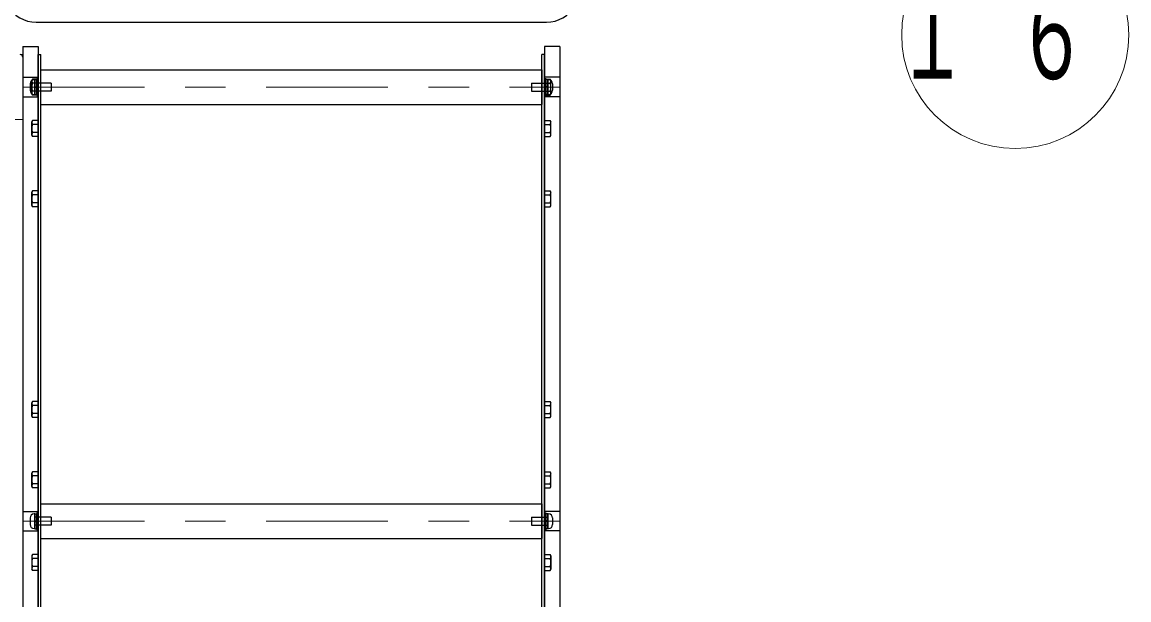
# Model space of a CAD drawing. Units: millimetres on the paper, scale 1:50. Extents: x -385 to 840, y 0 to 267.
# Drawn here: x 213.15 to 240.43, y 70.58 to 84.82 of the extents above; entities that cross this region are included whole.
import ezdxf

# ---------------------------------------------------------------- set-up
doc = ezdxf.new("R2010")
doc.units = ezdxf.units.MM
doc.linetypes.add('USER1', pattern=[4.5, 2.5, -2])
doc.linetypes.add('USER2', pattern=[6, 3, -1, 1, -1])
doc.layers.add('1_50', color=7, linetype='Continuous', lineweight=25)
doc.styles.add('ＭＳ ゴシック', font='')
doc.styles.get('ＭＳ ゴシック').set_extended_font_data('MS Gothic')

msp = doc.modelspace()

# ---------------------------------------------------------------- linework, layer by layer
at = {"layer": '1_50', "color": 131}
for p, q in [((213.496, 84.817), (226.082, 84.817)), ((213.169, 84.217), (213.169, 60.817)), ((213.169, 84.217), (213.549, 84.217)), ((213.549, 84.217), (213.549, 60.817)), ((226.029, 84.217), (226.029, 60.817)), ((226.409, 84.217), (226.029, 84.217)), ((226.409, 84.217), (226.409, 60.817)), ((213.169, 83.957), (213.169, 61.077)), ((213.169, 83.457), (213.549, 83.457)), ((226.409, 83.457), (226.029, 83.457)), ((213.169, 82.977), (213.549, 82.977)), ((226.409, 82.977), (226.029, 82.977)), ((213.169, 72.757), (213.549, 72.757)), ((226.409, 72.757), (226.029, 72.757)), ((213.169, 72.277), (213.549, 72.277)), ((226.409, 72.277), (226.029, 72.277))]:
    msp.add_line(p, q, dxfattribs=at)
at = {"layer": '1_50', "color": 4, "linetype": 'USER1', "lineweight": 13}
for p, q in [((213.105, 84.017), (213.169, 84.017)), ((213.169, 84.017), (213.169, 61.017)), ((212.342, 82.417), (213.169, 82.417))]:
    msp.add_line(p, q, dxfattribs=at)
at = {"layer": '1_50', "color": 4}
for p, q in [((213.549, 61.017), (213.549, 84.017)), ((213.549, 84.017), (213.613, 84.017)), ((213.613, 61.017), (213.613, 84.017)), ((226.029, 84.017), (225.965, 84.017)), ((225.965, 61.017), (225.965, 84.017)), ((226.029, 61.017), (226.029, 84.017)), ((213.613, 82.79), (213.613, 83.644)), ((213.613, 83.644), (225.965, 83.644)), ((225.965, 83.644), (225.965, 82.79)), ((213.349, 83.297), (213.349, 83.137)), ((213.469, 83.397), (213.449, 83.397)), ((213.469, 83.033), (213.469, 83.401)), ((213.469, 83.401), (213.519, 83.401)), ((213.469, 83.397), (213.469, 83.037)), ((213.869, 83.317), (213.469, 83.317)), ((213.469, 83.231), (213.519, 83.217)), ((213.469, 83.217), (213.519, 83.204)), ((213.519, 83.427), (213.519, 83.007)), ((213.549, 83.427), (213.519, 83.427)), ((213.519, 83.033), (213.519, 83.401)), ((213.549, 83.427), (213.549, 83.007)), ((213.869, 83.317), (213.869, 83.117)), ((225.709, 83.317), (225.709, 83.117)), ((225.709, 83.317), (226.109, 83.317)), ((226.029, 83.427), (226.029, 83.007)), ((226.029, 83.427), (226.059, 83.427)), ((226.059, 83.427), (226.059, 83.007)), ((226.059, 83.033), (226.059, 83.401)), ((226.109, 83.401), (226.059, 83.401)), ((226.109, 83.231), (226.059, 83.217)), ((226.109, 83.217), (226.059, 83.204)), ((226.109, 83.033), (226.109, 83.401)), ((226.109, 83.397), (226.109, 83.037)), ((226.109, 83.397), (226.129, 83.397)), ((226.229, 83.297), (226.229, 83.137)), ((213.469, 83.037), (213.449, 83.037)), ((213.869, 83.117), (213.469, 83.117)), ((213.469, 83.033), (213.519, 83.033)), ((213.519, 83.007), (213.549, 83.007)), ((225.709, 83.117), (226.109, 83.117)), ((226.059, 83.007), (226.029, 83.007)), ((226.109, 83.033), (226.059, 83.033)), ((226.109, 83.037), (226.129, 83.037)), ((213.613, 82.79), (225.965, 82.79)), ((213.613, 72.09), (213.613, 72.944)), ((213.613, 72.944), (225.965, 72.944)), ((225.965, 72.944), (225.965, 72.09)), ((213.349, 72.597), (213.349, 72.437)), ((213.469, 72.697), (213.449, 72.697)), ((213.469, 72.333), (213.469, 72.701)), ((213.469, 72.701), (213.519, 72.701)), ((213.469, 72.697), (213.469, 72.337)), ((213.869, 72.617), (213.469, 72.617)), ((213.519, 72.727), (213.519, 72.307)), ((213.549, 72.727), (213.519, 72.727)), ((213.519, 72.333), (213.519, 72.701)), ((213.549, 72.727), (213.549, 72.307)), ((213.869, 72.617), (213.869, 72.417)), ((225.709, 72.617), (225.709, 72.417)), ((225.709, 72.617), (226.109, 72.617)), ((226.029, 72.727), (226.029, 72.307)), ((226.029, 72.727), (226.059, 72.727)), ((226.059, 72.727), (226.059, 72.307)), ((226.059, 72.333), (226.059, 72.701)), ((226.109, 72.701), (226.059, 72.701)), ((226.109, 72.333), (226.109, 72.701)), ((226.109, 72.697), (226.109, 72.337)), ((226.109, 72.697), (226.129, 72.697)), ((226.229, 72.597), (226.229, 72.437)), ((213.469, 72.337), (213.449, 72.337)), ((213.469, 72.531), (213.519, 72.517)), ((213.469, 72.517), (213.519, 72.504)), ((213.869, 72.417), (213.469, 72.417)), ((213.469, 72.333), (213.519, 72.333)), ((213.519, 72.307), (213.549, 72.307)), ((225.709, 72.417), (226.109, 72.417)), ((226.059, 72.307), (226.029, 72.307)), ((226.109, 72.531), (226.059, 72.517)), ((226.109, 72.517), (226.059, 72.504)), ((226.109, 72.333), (226.059, 72.333)), ((226.109, 72.337), (226.129, 72.337)), ((213.613, 72.09), (225.965, 72.09))]:
    msp.add_line(p, q, dxfattribs=at)
at = {"layer": '1_50', "color": 131, "linetype": 'USER2', "lineweight": 13}
for p, q in [((213.169, 83.217), (213.549, 83.217)), ((226.409, 83.217), (226.029, 83.217)), ((213.169, 72.517), (213.549, 72.517)), ((226.409, 72.517), (226.029, 72.517))]:
    msp.add_line(p, q, dxfattribs=at)
at = {"layer": '1_50', "color": 4, "linetype": 'USER2', "lineweight": 13}
for p, q in [((213.169, 83.217), (226.409, 83.217)), ((213.549, 83.217), (213.822, 83.217)), ((226.029, 83.217), (225.757, 83.217)), ((213.169, 72.517), (226.409, 72.517)), ((213.549, 72.517), (213.822, 72.517)), ((226.029, 72.517), (225.757, 72.517))]:
    msp.add_line(p, q, dxfattribs=at)
at = {"layer": '1_50'}
for p, q in [((213.407, 83.413), (213.389, 83.382)), ((213.389, 83.052), (213.389, 83.382)), ((213.549, 83.413), (213.407, 83.413)), ((213.549, 83.315), (213.407, 83.315)), ((213.549, 83.413), (213.549, 83.021)), ((226.029, 83.413), (226.171, 83.413)), ((226.029, 83.413), (226.029, 83.021)), ((226.029, 83.315), (226.171, 83.315)), ((226.171, 83.413), (226.189, 83.382)), ((226.189, 83.052), (226.189, 83.382)), ((213.407, 83.021), (213.389, 83.052)), ((213.549, 83.119), (213.407, 83.119)), ((213.549, 83.021), (213.407, 83.021)), ((226.029, 83.119), (226.171, 83.119)), ((226.029, 83.021), (226.171, 83.021)), ((226.171, 83.021), (226.189, 83.052)), ((213.407, 82.394), (213.389, 82.362)), ((213.549, 82.394), (213.407, 82.394)), ((213.549, 82.394), (213.549, 82.001)), ((226.029, 82.394), (226.171, 82.394)), ((226.029, 82.394), (226.029, 82.001)), ((226.171, 82.394), (226.189, 82.362)), ((213.389, 82.032), (213.389, 82.362)), ((213.549, 82.295), (213.407, 82.295)), ((226.029, 82.295), (226.171, 82.295)), ((226.189, 82.032), (226.189, 82.362)), ((213.407, 82.001), (213.389, 82.032)), ((213.549, 82.099), (213.407, 82.099)), ((213.549, 82.001), (213.407, 82.001)), ((226.029, 82.099), (226.171, 82.099)), ((226.029, 82.001), (226.171, 82.001)), ((226.171, 82.001), (226.189, 82.032)), ((213.407, 80.661), (213.389, 80.63)), ((213.389, 80.3), (213.389, 80.63)), ((213.549, 80.661), (213.407, 80.661)), ((213.549, 80.563), (213.407, 80.563)), ((213.549, 80.661), (213.549, 80.269)), ((226.029, 80.661), (226.171, 80.661)), ((226.029, 80.661), (226.029, 80.269)), ((226.029, 80.563), (226.171, 80.563)), ((226.171, 80.661), (226.189, 80.63)), ((226.189, 80.3), (226.189, 80.63)), ((213.407, 80.269), (213.389, 80.3)), ((213.549, 80.367), (213.407, 80.367)), ((213.549, 80.269), (213.407, 80.269)), ((226.029, 80.367), (226.171, 80.367)), ((226.029, 80.269), (226.171, 80.269)), ((226.171, 80.269), (226.189, 80.3)), ((213.407, 75.465), (213.389, 75.434)), ((213.389, 75.104), (213.389, 75.434)), ((213.549, 75.465), (213.407, 75.465)), ((213.549, 75.367), (213.407, 75.367)), ((213.549, 75.465), (213.549, 75.073)), ((226.029, 75.465), (226.171, 75.465)), ((226.029, 75.465), (226.029, 75.073)), ((226.029, 75.367), (226.171, 75.367)), ((226.171, 75.465), (226.189, 75.434)), ((226.189, 75.104), (226.189, 75.434)), ((213.407, 75.073), (213.389, 75.104)), ((213.549, 75.171), (213.407, 75.171)), ((213.549, 75.073), (213.407, 75.073)), ((226.029, 75.171), (226.171, 75.171)), ((226.029, 75.073), (226.171, 75.073)), ((226.171, 75.073), (226.189, 75.104)), ((213.407, 73.733), (213.389, 73.702)), ((213.389, 73.372), (213.389, 73.702)), ((213.549, 73.733), (213.407, 73.733)), ((213.549, 73.733), (213.549, 73.341)), ((226.029, 73.733), (226.171, 73.733)), ((226.029, 73.733), (226.029, 73.341)), ((226.171, 73.733), (226.189, 73.702)), ((226.189, 73.372), (226.189, 73.702)), ((213.549, 73.635), (213.407, 73.635)), ((213.549, 73.439), (213.407, 73.439)), ((226.029, 73.635), (226.171, 73.635)), ((226.029, 73.439), (226.171, 73.439)), ((213.407, 73.341), (213.389, 73.372)), ((213.549, 73.341), (213.407, 73.341)), ((226.029, 73.341), (226.171, 73.341)), ((226.171, 73.341), (226.189, 73.372)), ((213.407, 71.694), (213.389, 71.662)), ((213.389, 71.662), (213.389, 71.332)), ((213.549, 71.694), (213.407, 71.694)), ((213.549, 71.595), (213.407, 71.595)), ((213.549, 71.301), (213.549, 71.694)), ((226.029, 71.694), (226.171, 71.694)), ((226.029, 71.301), (226.029, 71.694)), ((226.029, 71.595), (226.171, 71.595)), ((226.171, 71.694), (226.189, 71.662)), ((226.189, 71.662), (226.189, 71.332)), ((213.407, 71.301), (213.389, 71.332)), ((213.549, 71.399), (213.407, 71.399)), ((213.549, 71.301), (213.407, 71.301)), ((226.029, 71.399), (226.171, 71.399)), ((226.029, 71.301), (226.171, 71.301)), ((226.171, 71.301), (226.189, 71.332))]:
    msp.add_line(p, q, dxfattribs=at)
at = {"layer": '1_50', "lineweight": 13}
msp.add_circle((237.634, 84.502), 2.8, dxfattribs=at)
at = {"layer": '1_50', "color": 131}
for centre, radius, start, end in [((213.496, 85.617), 0.8, 210, 270), ((226.082, 85.617), 0.8, 270, 330), ((213.109, 83.957), 0.06, 0, 90)]:
    msp.add_arc(centre, radius, start, end, dxfattribs=at)
at = {"layer": '1_50', "color": 4}
for centre, start, end in [((213.449, 83.297), 90, 180), ((226.129, 83.297), 0, 90), ((213.449, 83.137), 180, 270), ((226.129, 83.137), 270, 0), ((213.449, 72.597), 90, 180), ((226.129, 72.597), 0, 90), ((213.449, 72.437), 180, 270), ((226.129, 72.437), 270, 0)]:
    msp.add_arc(centre, 0.1, start, end, dxfattribs=at)
at = {"layer": '1_50'}
for centre, radius, start, end in [((213.479, 83.364), 0.0869, 145.6159, 214.3841), ((213.717, 83.217), 0.325, 162.4121, 197.5879), ((226.1, 83.364), 0.0869, 325.6159, 34.3841), ((225.862, 83.217), 0.325, 342.4121, 17.5879), ((213.479, 83.07), 0.0869, 145.6159, 214.3841), ((226.1, 83.07), 0.0869, 325.6159, 34.3841), ((213.479, 82.344), 0.0869, 145.6159, 214.3841), ((226.1, 82.344), 0.0869, 325.6159, 34.3841), ((213.717, 82.197), 0.325, 162.4121, 197.5879), ((225.862, 82.197), 0.325, 342.4121, 17.5879), ((213.479, 82.05), 0.0869, 145.6159, 214.3841), ((226.1, 82.05), 0.0869, 325.6159, 34.3841), ((213.479, 80.612), 0.0869, 145.6159, 214.3841), ((213.717, 80.465), 0.325, 162.4121, 197.5879), ((226.1, 80.612), 0.0869, 325.6159, 34.3841), ((225.862, 80.465), 0.325, 342.4121, 17.5879), ((213.479, 80.318), 0.0869, 145.6159, 214.3841), ((226.1, 80.318), 0.0869, 325.6159, 34.3841), ((213.479, 75.416), 0.0869, 145.6159, 214.3841), ((213.717, 75.269), 0.325, 162.4121, 197.5879), ((226.1, 75.416), 0.0869, 325.6159, 34.3841), ((225.862, 75.269), 0.325, 342.4121, 17.5879), ((213.479, 75.122), 0.0869, 145.6159, 214.3841), ((226.1, 75.122), 0.0869, 325.6159, 34.3841), ((213.479, 73.684), 0.0869, 145.6159, 214.3841), ((226.1, 73.684), 0.0869, 325.6159, 34.3841), ((213.717, 73.537), 0.325, 162.4121, 197.5879), ((213.479, 73.39), 0.0869, 145.6159, 214.3841), ((225.862, 73.537), 0.325, 342.4121, 17.5879), ((226.1, 73.39), 0.0869, 325.6159, 34.3841), ((213.479, 71.644), 0.0869, 145.6159, 214.3841), ((213.717, 71.497), 0.325, 162.4121, 197.5879), ((226.1, 71.644), 0.0869, 325.6159, 34.3841), ((225.862, 71.497), 0.325, 342.4121, 17.5879), ((213.479, 71.35), 0.0869, 145.6159, 214.3841), ((226.1, 71.35), 0.0869, 325.6159, 34.3841)]:
    msp.add_arc(centre, radius, start, end, dxfattribs=at)

# ---------------------------------------------------------------- texts
at = {"layer": '1_50', "insert": (237.634, 84.502), "char_height": 2.199, "attachment_point": 5, "style": 'ＭＳ ゴシック'}
msp.add_mtext('\\T1.64;\\W0.6;１６', dxfattribs=at)

doc.saveas('drawing.dxf')
